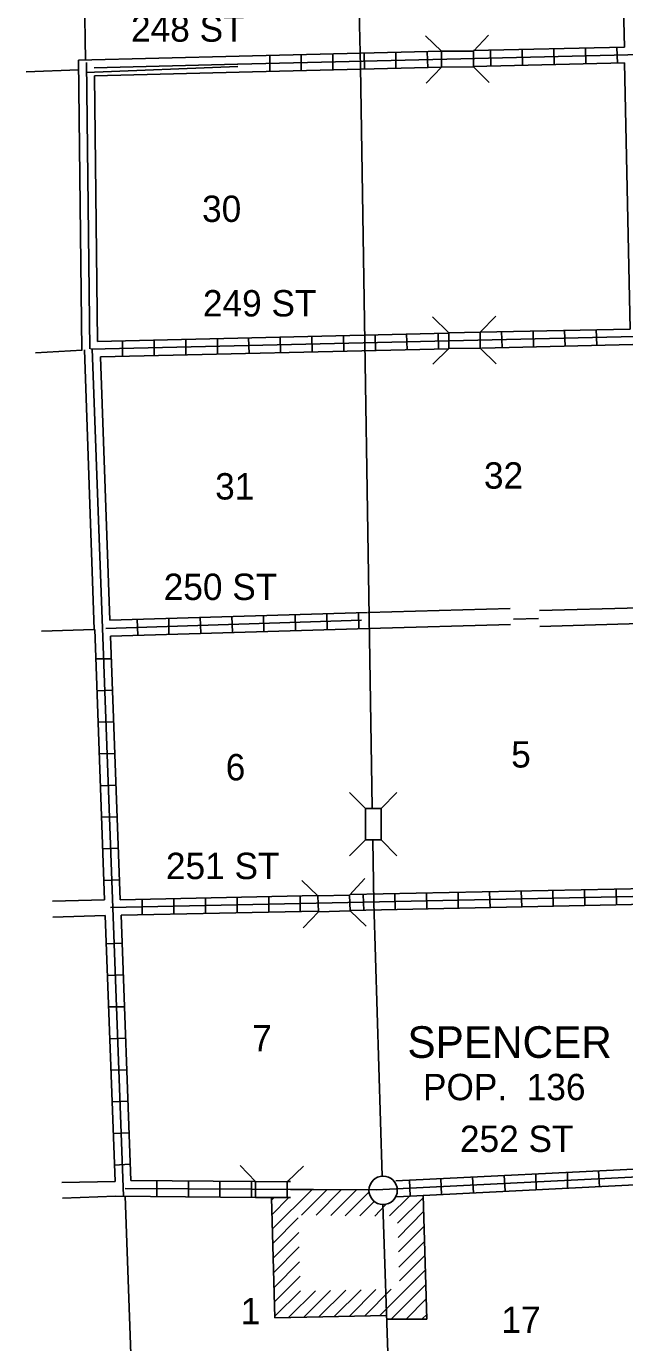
# Model space of a CAD drawing. Extents: x 1881594 to 2243936, y 15775045 to 16151935.
# Drawn here: x 2006538 to 2017894, y 15886058 to 15911026 of the extents above; entities that cross this region are included whole.
import ezdxf

# ---------------------------------------------------------------- set-up
doc = ezdxf.new("R2010")
doc.units = 0
for name, color, linetype in [('L10', 7, 'Continuous'), ('L11', 7, 'Continuous'), ('L13', 7, 'Continuous'), ('L14', 7, 'Continuous'), ('L16', 7, 'Continuous'), ('L18', 7, 'Continuous'), ('L2', 7, 'Continuous'), ('L30', 7, 'Continuous'), ('L4', 7, 'Continuous'), ('L53', 7, 'Continuous'), ('L8', 7, 'Continuous'), ('L9', 7, 'Continuous')]:
    doc.layers.add(name, color=color, linetype=linetype)

msp = doc.modelspace()

# ---------------------------------------------------------------- linework, layer by layer
at = {"layer": 'L10'}
for p, q in [((2007590, 15904884), (2007526, 15910383)), ((2007889, 15905050), (2007830, 15910089))]:
    msp.add_line(p, q, dxfattribs=at)
for points in [[(2017889, 15910631), (2017762, 15915674)], [(2010577, 15910458), (2007526, 15910383)], [(2010577, 15910157), (2007830, 15910089)]]:
    msp.add_lwpolyline(points, dxfattribs=at)
at = {"layer": 'L11'}
for p, q in [((2013028, 15899907), (2015722, 15899982)), ((2016277, 15899945), (2018180, 15899998)), ((2013037, 15899607), (2015730, 15899682)), ((2016286, 15899645), (2018188, 15899698))]:
    msp.add_line(p, q, dxfattribs=at)
for points in [[(2007826, 15899584), (2007641, 15904887)], [(2008121, 15899760), (2007947, 15904760)]]:
    msp.add_lwpolyline(points, dxfattribs=at)
at = {"layer": 'L13'}
for p, q in [((2007597, 15904885), (2006715, 15904832)), ((2015783, 15899783), (2016256, 15899796)), ((2007825, 15899584), (2006827, 15899552))]:
    msp.add_line(p, q, dxfattribs=at)
at = {"layer": 'L16'}
for p, q in [((2011257, 15886528), (2011189, 15888812)), ((2014069, 15888850), (2014141, 15886506)), ((2013376, 15886571), (2011257, 15886528)), ((2014141, 15886506), (2013378, 15886504))]:
    msp.add_line(p, q, dxfattribs=at)
for points in [[(2011191, 15888758), (2011242, 15888809)], [(2011199, 15888484), (2011522, 15888809)], [(2011207, 15888209), (2011961, 15888964)], [(2011761, 15888479), (2012245, 15888963)], [(2012041, 15888475), (2012523, 15888962)], [(2012318, 15888471), (2012809, 15888961)], [(2012589, 15888467), (2013042, 15888920)], [(2013434, 15888462), (2013809, 15888837)], [(2013585, 15888322), (2014070, 15888808)], [(2012870, 15888463), (2013148, 15888740)], [(2013150, 15888459), (2013364, 15888677)], [(2013593, 15888052), (2014078, 15888543)], [(2011215, 15887938), (2011700, 15888429)], [(2013602, 15887779), (2014087, 15888265)], [(2011223, 15887660), (2011709, 15888146)], [(2011231, 15887385), (2011717, 15887876)], [(2013610, 15887492), (2014096, 15887978)], [(2011239, 15887107), (2011725, 15887592)], [(2013618, 15887229), (2014104, 15887709)], [(2011247, 15886835), (2011733, 15887321)], [(2013241, 15886568), (2014112, 15887440)], [(2011256, 15886558), (2011741, 15887044)], [(2011516, 15886533), (2012027, 15887044)], [(2011802, 15886539), (2012312, 15887049)], [(2012085, 15886545), (2012601, 15887055)], [(2012376, 15886551), (2012892, 15887061)], [(2012664, 15886556), (2013174, 15887067)], [(2012955, 15886562), (2013465, 15887073)], [(2013462, 15886505), (2014121, 15887163)], [(2013750, 15886505), (2014129, 15886888)], [(2014045, 15886506), (2014138, 15886593)]]:
    msp.add_lwpolyline(points, dxfattribs=at)
msp.add_circle((2013310, 15888948), 269, dxfattribs=at)
at = {"layer": 'L18'}
for p, q in [((2014420, 15910552), (2014114, 15910848)), ((2015022, 15910558), (2015312, 15910859)), ((2014420, 15910552), (2015022, 15910558)), ((2014420, 15910552), (2014420, 15910251)), ((2015022, 15910558), (2015022, 15910257)), ((2014420, 15910251), (2014124, 15909950)), ((2014420, 15910251), (2015022, 15910257)), ((2015022, 15910257), (2015323, 15909961)), ((2014557, 15905214), (2014246, 15905515)), ((2015154, 15905225), (2015450, 15905526)), ((2014557, 15905214), (2015154, 15905225)), ((2014557, 15905214), (2014557, 15904918)), ((2015154, 15905225), (2015154, 15904924)), ((2014557, 15904918), (2014256, 15904617)), ((2014557, 15904918), (2015154, 15904924)), ((2015154, 15904924), (2015455, 15904623)), ((2012973, 15896191), (2012672, 15896491)), ((2013274, 15896191), (2013570, 15896491)), ((2012973, 15896191), (2013274, 15896191)), ((2012973, 15895594), (2012973, 15896191)), ((2013274, 15895594), (2013274, 15896191)), ((2012973, 15895594), (2012672, 15895293)), ((2012973, 15895594), (2013274, 15895594)), ((2013274, 15895594), (2013570, 15895293)), ((2012071, 15894533), (2011764, 15894823)), ((2012673, 15894548), (2012963, 15894860)), ((2012071, 15894533), (2012673, 15894548)), ((2012071, 15894533), (2012081, 15894232)), ((2012673, 15894548), (2012683, 15894247)), ((2012081, 15894232), (2011791, 15893925)), ((2012081, 15894232), (2012683, 15894247)), ((2012683, 15894247), (2012989, 15893957)), ((2010888, 15889115), (2010598, 15889416)), ((2011490, 15889110), (2011796, 15889406)), ((2010888, 15889115), (2010888, 15888814)), ((2010888, 15889115), (2011490, 15889110)), ((2011490, 15889110), (2011490, 15888809)), ((2010888, 15888814), (2011490, 15888809))]:
    msp.add_line(p, q, dxfattribs=at)
at = {"layer": 'L2'}
for p, q in [((2007661, 15910386), (2007583, 15915215)), ((2008592, 15883868), (2008417, 15888835))]:
    msp.add_line(p, q, dxfattribs=at)
at = {"layer": 'L4'}
for p, q in [((2012878, 15910257), (2012773, 15915642)), ((2013105, 15896206), (2012878, 15910257)), ((2013132, 15894401), (2013116, 15895583)), ((2013291, 15889217), (2013132, 15894401)), ((2011549, 15888965), (2013041, 15888960)), ((2013655, 15878281), (2013305, 15888678))]:
    msp.add_line(p, q, dxfattribs=at)
at = {"layer": 'L53'}
for p, q in [((2007528, 15910201), (2006538, 15910160)), ((2008021, 15894459), (2007034, 15894432)), ((2008032, 15894158), (2007039, 15894131)), ((2008222, 15889115), (2007213, 15889099)), ((2008232, 15888835), (2007224, 15888798))]:
    msp.add_line(p, q, dxfattribs=at)
at = {"layer": 'L8'}
for p, q in [((2012356, 15910198), (2012356, 15910499)), ((2012958, 15910214), (2012947, 15910515)), ((2013554, 15910235), (2013549, 15910531)), ((2014156, 15910241), (2014146, 15910542)), ((2015355, 15910278), (2015349, 15910573)), ((2015957, 15910283), (2015946, 15910584)), ((2016558, 15910299), (2016548, 15910600)), ((2017155, 15910315), (2017150, 15910616)), ((2017757, 15910325), (2017746, 15910626)), ((2011157, 15910177), (2011157, 15910473)), ((2011754, 15910183), (2011754, 15910484)), ((2016162, 15904950), (2016157, 15905251)), ((2016764, 15904961), (2016754, 15905256)), ((2017366, 15904977), (2017356, 15905277)), ((2008364, 15904765), (2008364, 15905066)), ((2008966, 15904776), (2008966, 15905077)), ((2009563, 15904792), (2009563, 15905093)), ((2010165, 15904808), (2010165, 15905109)), ((2010766, 15904818), (2010756, 15905119)), ((2011363, 15904834), (2011358, 15905135)), ((2011965, 15904850), (2011954, 15905151)), ((2012567, 15904860), (2012556, 15905156)), ((2013164, 15904876), (2013158, 15905177)), ((2013765, 15904892), (2013755, 15905193)), ((2014362, 15904908), (2014357, 15905209)), ((2015566, 15904934), (2015555, 15905235)), ((2008655, 15899475), (2008639, 15899776)), ((2009246, 15899491), (2009241, 15899792)), ((2009848, 15899517), (2009837, 15899818)), ((2010450, 15899533), (2010439, 15899834)), ((2011046, 15899549), (2011041, 15899850)), ((2011648, 15899564), (2011638, 15899865)), ((2012250, 15899591), (2012240, 15899892)), ((2012847, 15899607), (2012841, 15899908)), ((2008158, 15899031), (2007857, 15899026)), ((2008179, 15898435), (2007884, 15898424)), ((2008195, 15897833), (2007900, 15897827)), ((2008222, 15897231), (2007921, 15897225)), ((2008248, 15896634), (2007947, 15896623)), ((2008264, 15896032), (2007963, 15896027)), ((2008290, 15895435), (2007989, 15895425)), ((2008317, 15894834), (2008016, 15894823)), ((2011141, 15894226), (2011141, 15894527)), ((2011738, 15894232), (2011738, 15894533)), ((2012942, 15894258), (2012931, 15894559)), ((2013538, 15894274), (2013533, 15894575)), ((2014140, 15894284), (2014130, 15894585)), ((2014737, 15894300), (2014732, 15894601)), ((2015339, 15894311), (2015328, 15894606)), ((2015941, 15894327), (2015930, 15894622)), ((2016537, 15894332), (2016532, 15894633)), ((2017139, 15894348), (2017129, 15894649)), ((2017741, 15894358), (2017731, 15894659)), ((2008739, 15894174), (2008739, 15894474)), ((2009341, 15894184), (2009341, 15894485)), ((2009938, 15894200), (2009938, 15894501)), ((2010539, 15894210), (2010539, 15894506)), ((2008354, 15893635), (2008058, 15893624)), ((2008375, 15893033), (2008074, 15893022)), ((2008396, 15892431), (2008100, 15892426)), ((2008422, 15891834), (2008121, 15891824)), ((2008438, 15891233), (2008137, 15891227)), ((2008464, 15890641), (2008164, 15890625)), ((2008491, 15890039), (2008190, 15890023)), ((2008507, 15889443), (2008206, 15889427)), ((2016812, 15888994), (2016807, 15889289)), ((2017414, 15889015), (2017398, 15889316)), ((2009014, 15888835), (2009014, 15889131)), ((2009615, 15888825), (2009615, 15889126)), ((2010212, 15888825), (2010212, 15889126)), ((2010814, 15888814), (2010814, 15889115)), ((2013824, 15888841), (2013808, 15889142)), ((2014420, 15888867), (2014404, 15889168)), ((2015022, 15888899), (2015006, 15889200)), ((2015624, 15888936), (2015608, 15889231)), ((2016215, 15888957), (2016205, 15889258))]:
    msp.add_line(p, q, dxfattribs=at)
for points in [[(2034088, 15910869), (2010555, 15910309)], [(2014415, 15910552), (2010577, 15910458)], [(2017889, 15910631), (2015022, 15910568)], [(2010548, 15910306), (2007827, 15910239)], [(2014415, 15910251), (2010577, 15910157)], [(2017889, 15910336), (2015017, 15910267)], [(2018000, 15905283), (2017889, 15910336)], [(2007762, 15904903), (2034140, 15905515)], [(2015154, 15905225), (2018000, 15905283)], [(2007889, 15905050), (2014547, 15905209)], [(2008380, 15888835), (2007789, 15904908)], [(2007947, 15904760), (2014557, 15904908)], [(2015175, 15904924), (2018047, 15904992)], [(2008047, 15899607), (2012900, 15899760)], [(2008121, 15899760), (2013016, 15899908)], [(2008021, 15894459), (2007836, 15899584)], [(2008137, 15899459), (2013037, 15899607)], [(2008322, 15894459), (2008137, 15899459)], [(2008137, 15894311), (2018348, 15894527)], [(2008322, 15894459), (2012065, 15894543)], [(2012683, 15894559), (2018322, 15894675)], [(2012683, 15894258), (2018322, 15894374)], [(2008222, 15889115), (2008032, 15894158)], [(2008338, 15894168), (2012071, 15894242)], [(2008523, 15889131), (2008338, 15894168)], [(2008417, 15888983), (2013179, 15888957), (2018665, 15889231), (2023765, 15889326), (2034447, 15889701)], [(2013549, 15889126), (2018454, 15889369)], [(2008523, 15889131), (2010872, 15889115)], [(2011490, 15889115), (2011549, 15889115)], [(2013570, 15888825), (2018465, 15889073)], [(2008232, 15888835), (2010888, 15888814)], [(2011490, 15888814), (2011549, 15888814)]]:
    msp.add_lwpolyline(points, dxfattribs=at)
at = {"layer": 'L9'}
for p, q in [((2010555, 15910267), (2007672, 15910151)), ((2007741, 15904908), (2007683, 15910341))]:
    msp.add_line(p, q, dxfattribs=at)

# ---------------------------------------------------------------- texts
at = {"layer": 'L14'}
for s, p in [('30', (2009874, 15907316)), ('32', (2015223, 15902257)), ('31', (2010122, 15902051)), ('5', (2015740, 15896967)), ('6', (2010323, 15896724)), ('7', (2010825, 15891581)), ('1', (2010608, 15886407)), ('17', (2015555, 15886243))]:
    msp.add_text(s, height=500, rotation=360, dxfattribs=at).set_placement(p)
at = {"layer": 'L16'}
for s, height, p in [('SPENCER', 600, (2013771, 15891460)), ('POP.  136', 500, (2014066, 15890657))]:
    msp.add_text(s, height=height, rotation=360, dxfattribs=at).set_placement(p)
at = {"layer": 'L30'}
for s, p in [('248 ST', (2008526, 15910735)), ('249 ST', (2009890, 15905523)), ('250 ST', (2009146, 15900145)), ('251 ST', (2009188, 15894851)), ('252 ST', (2014768, 15889676))]:
    msp.add_text(s, height=500, rotation=360, dxfattribs=at).set_placement(p)

doc.saveas('drawing.dxf')
